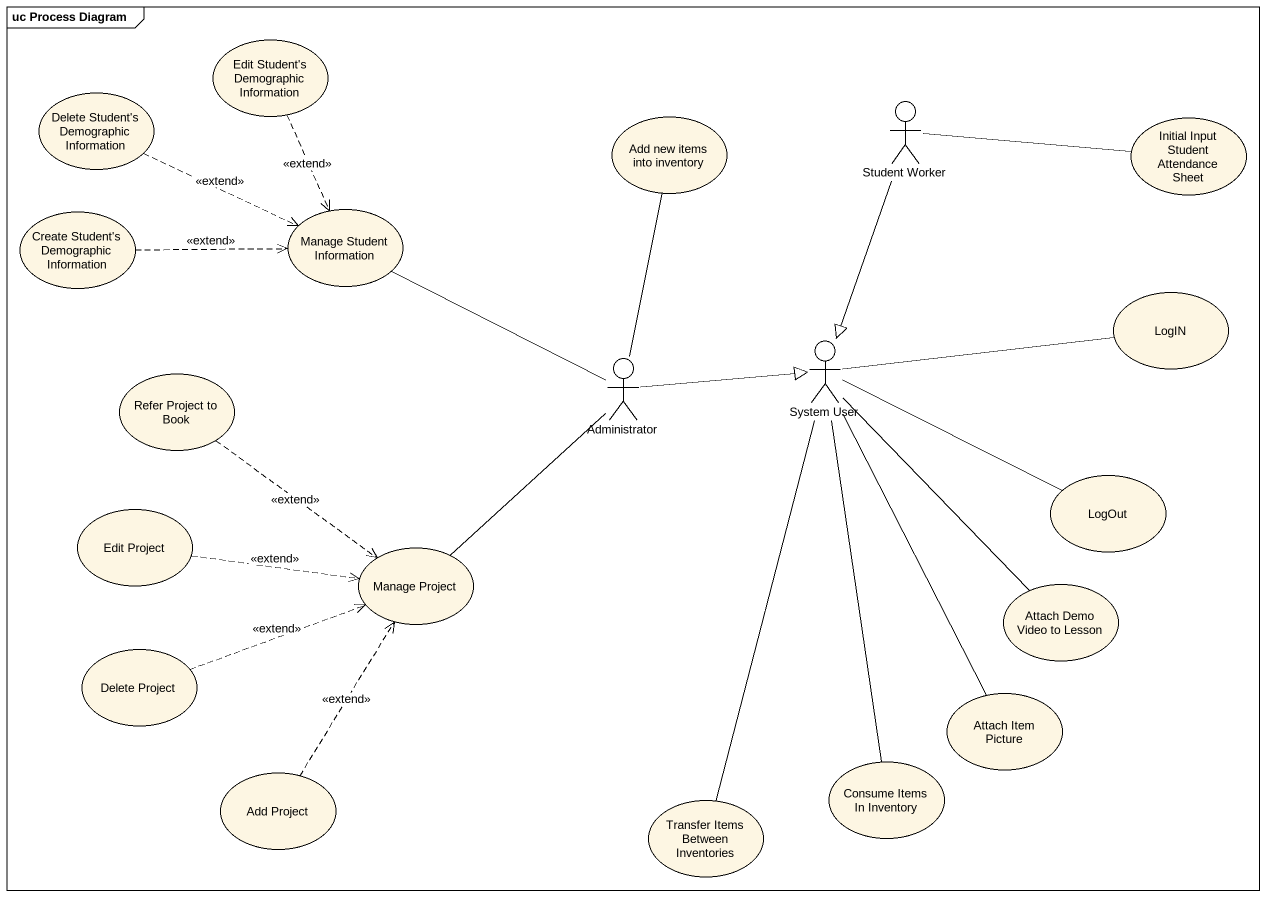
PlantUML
@startuml
mainframe uc Process Diagram
usecase "Edit Student's Demographic Information" as Edit_Student_s_Demographic
usecase "Delete Student's Demographic Information" as Delete_Student_s
usecase "Add new items into inventory" as Add_new_items_into_inventory
actor "Student Worker" as Student_Worker
usecase "Initial Input Student Attendance Sheet" as Initial_Input_Student
usecase "Create Student's Demographic Information" as Create_Student_s
usecase "Manage Student Information" as Manage_Student_Information
usecase LogIN
actor Administrator
actor "System User" as System_User
usecase "Refer Project to Book" as Refer_Project_to_Book
usecase "Edit Project" as Edit_Project
usecase LogOut
usecase "Manage Project" as Manage_Project
usecase "Attach Demo Video to Lesson" as Attach_Demo_Video_to_Lesson
usecase "Delete Project" as Delete_Project
usecase "Attach Item Picture" as Attach_Item_Picture
usecase "Consume Items In Inventory" as Consume_Items_In_Inventory
usecase "Add Project" as Add_Project
usecase "Transfer Items Between Inventories" as Transfer_Items_Between
Edit_Student_s_Demographic ..> Manage_Student_Information : <<extend>>
Delete_Student_s .right.> Manage_Student_Information : <<extend>>
Student_Worker -right- Initial_Input_Student
Student_Worker --|> System_User
Create_Student_s .right.> Manage_Student_Information : <<extend>>
Manage_Student_Information -right- Administrator
Administrator -up- Add_new_items_into_inventory
Administrator -right-|> System_User
System_User -right- LogIN
System_User -right- LogOut
System_User -- Attach_Demo_Video_to_Lesson
System_User -- Attach_Item_Picture
System_User -- Consume_Items_In_Inventory
System_User -- Transfer_Items_Between
Refer_Project_to_Book ..> Manage_Project : <<extend>>
Edit_Project .right.> Manage_Project : <<extend>>
Manage_Project -up- Administrator
Delete_Project .right.> Manage_Project : <<extend>>
Add_Project .up.> Manage_Project : <<extend>>
@enduml
